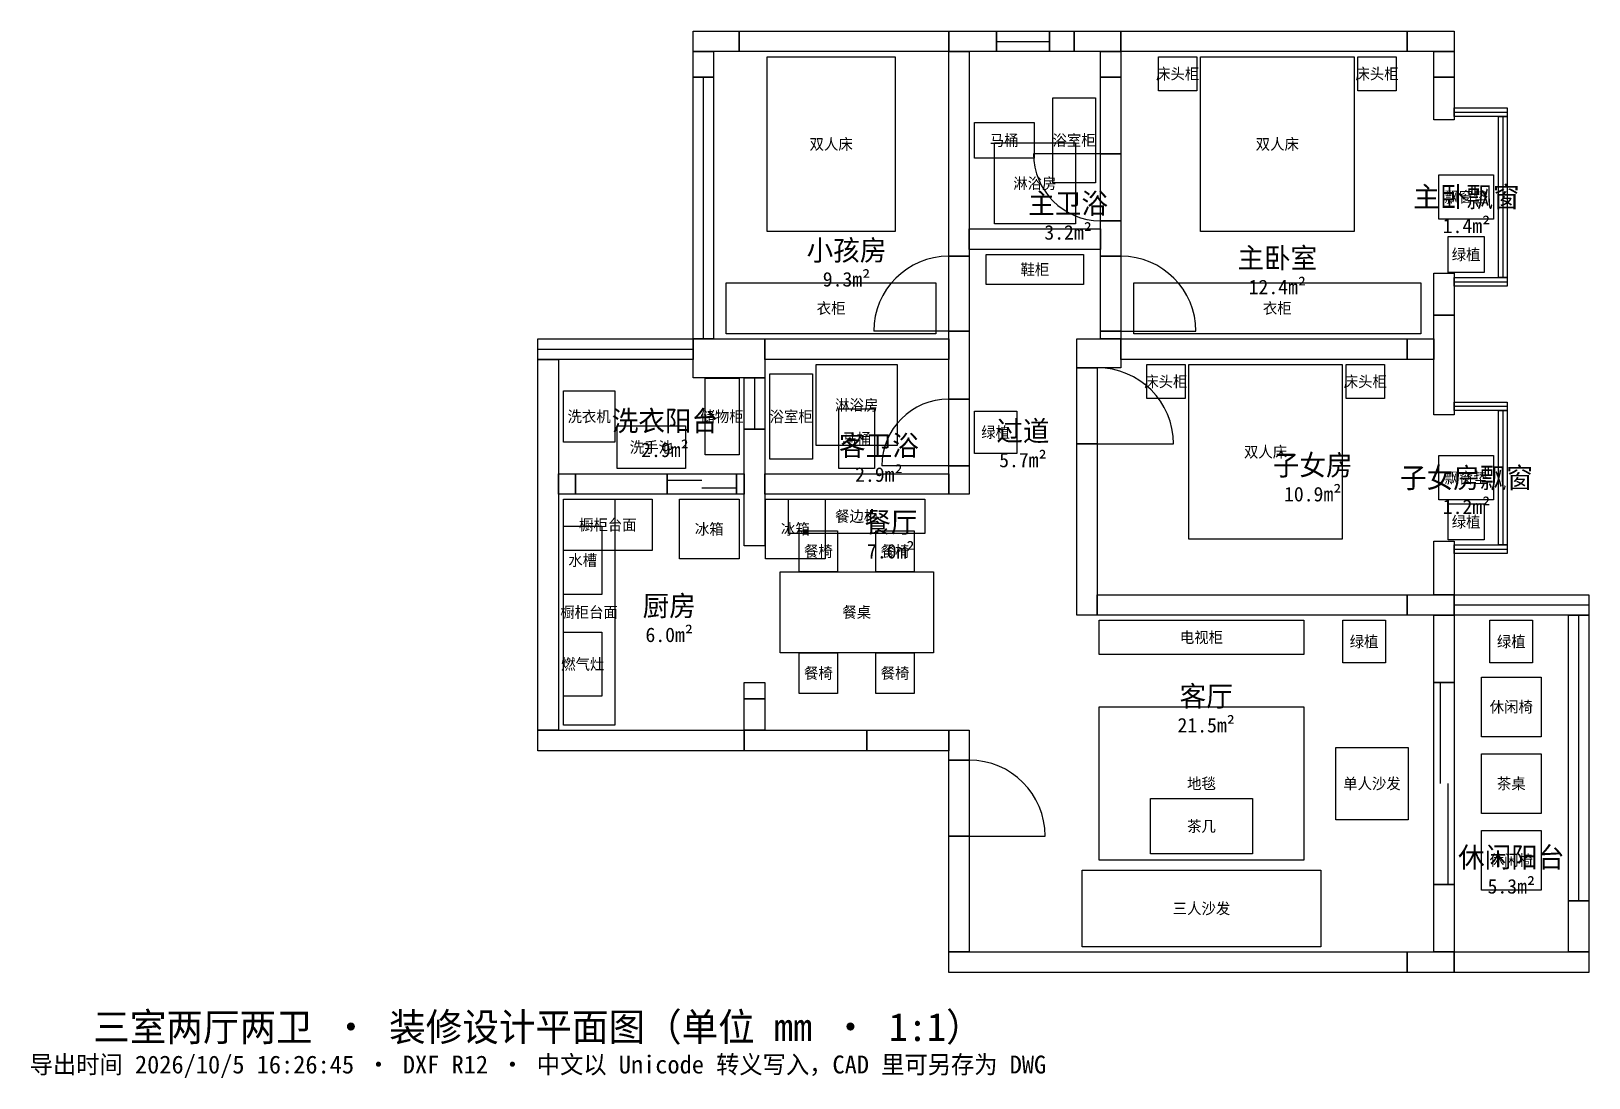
# Model space of a CAD drawing. Header units: millimetres. Extents: x -5946 to 12330, y -1236 to 11040.
import ezdxf
from ezdxf.enums import TextEntityAlignment as Align

# ---------------------------------------------------------------- set-up
doc = ezdxf.new("R2010")
doc.units = ezdxf.units.MM
for name, color, linetype in [('DOOR', 3, 'CONTINUOUS'), ('FURN', 8, 'CONTINUOUS'), ('FURN-TXT', 8, 'CONTINUOUS'), ('GLASS', 5, 'CONTINUOUS'), ('ROOM-TXT', 2, 'CONTINUOUS'), ('SLIDE', 4, 'CONTINUOUS'), ('TITLE', 7, 'CONTINUOUS'), ('WALL', 7, 'CONTINUOUS'), ('WALL-LOW', 8, 'CONTINUOUS'), ('WIN', 4, 'CONTINUOUS')]:
    doc.layers.add(name, color=color, linetype=linetype)

msp = doc.modelspace()

# ---------------------------------------------------------------- linework, layer by layer
at = {"layer": 'DOOR'}
for p, q in [((6600, 9602), (5815, 9602)), ((6600, 9602), (6840, 9602)), ((6600, 8817), (6600, 9602)), ((6840, 9602), (6840, 8817)), ((6840, 8817), (6600, 8817)), ((4820, 8400), (5060, 8400)), ((4820, 7520), (4820, 8400)), ((5060, 8400), (5060, 7520)), ((6600, 8400), (6840, 8400)), ((6600, 7520), (6600, 8400)), ((6840, 8400), (6840, 7520)), ((4820, 7520), (3940, 7520)), ((5060, 7520), (4820, 7520)), ((6840, 7520), (6600, 7520)), ((6840, 7520), (7720, 7520)), ((6323, 7093), (6563, 7093)), ((6323, 6200), (6323, 7093)), ((6563, 7093), (6563, 6200)), ((4820, 6725), (5060, 6725)), ((4820, 5940), (4820, 6725)), ((5060, 6725), (5060, 5940)), ((6563, 6200), (6323, 6200)), ((6563, 6200), (7456, 6200)), ((4820, 5940), (4035, 5940)), ((5060, 5940), (4820, 5940)), ((4820, 2490), (5060, 2490)), ((4820, 1600), (4820, 2490)), ((5060, 2490), (5060, 1600)), ((5060, 1600), (4820, 1600)), ((5060, 1600), (5950, 1600))]:
    msp.add_line(p, q, dxfattribs=at)
for centre, radius, start, end in [((6600, 9602), 785, 180, 270), ((4820, 7520), 880, 90, 180), ((6840, 7520), 880, 0, 90), ((6563, 6200), 893, 0, 90), ((4820, 5940), 785, 90, 180), ((5060, 1600), 890, 0, 90)]:
    msp.add_arc(centre, radius, start, end, dxfattribs=at)
at = {"layer": 'FURN'}
for p, q in [((2690, 10740), (4190, 10740)), ((2690, 8690), (2690, 10740)), ((4190, 10740), (4190, 8690)), ((7280, 10740), (7730, 10740)), ((7280, 10340), (7280, 10740)), ((7730, 10740), (7730, 10340)), ((7775, 10740), (9575, 10740)), ((7775, 8690), (7775, 10740)), ((9575, 10740), (9575, 8690)), ((9620, 10740), (10070, 10740)), ((9620, 10340), (9620, 10740)), ((10070, 10740), (10070, 10340)), ((6040, 9260), (6040, 10260)), ((6040, 10260), (6540, 10260)), ((6540, 10260), (6540, 9260)), ((7730, 10340), (7280, 10340)), ((10070, 10340), (9620, 10340)), ((5120, 9550), (5120, 9970)), ((5120, 9970), (5820, 9970)), ((5820, 9970), (5820, 9550)), ((5355, 8780), (5355, 9730)), ((5355, 9730), (6305, 9730)), ((6305, 9730), (6305, 8780)), ((5820, 9550), (5120, 9550)), ((10570, 8835), (10570, 9355)), ((10570, 9355), (11210, 9355)), ((11210, 9355), (11210, 8835)), ((6540, 9260), (6040, 9260)), ((6305, 8780), (5355, 8780)), ((11210, 8835), (10570, 8835)), ((4190, 8690), (2690, 8690)), ((9575, 8690), (7775, 8690)), ((10680, 8210), (10680, 8630)), ((10680, 8630), (11100, 8630)), ((11100, 8630), (11100, 8210)), ((5260, 8420), (6400, 8420)), ((5260, 8070), (5260, 8420)), ((6400, 8420), (6400, 8070)), ((2210, 7490), (2210, 8090)), ((2210, 8090), (4670, 8090)), ((4670, 8090), (4670, 7490)), ((6400, 8070), (5260, 8070)), ((6990, 7490), (6990, 8090)), ((6990, 8090), (10360, 8090)), ((10360, 8090), (10360, 7490)), ((11100, 8210), (10680, 8210)), ((4670, 7490), (2210, 7490)), ((10360, 7490), (6990, 7490)), ((3265, 7130), (4215, 7130)), ((3265, 6180), (3265, 7130)), ((4215, 7130), (4215, 6180)), ((7142, 7130), (7592, 7130)), ((7142, 6730), (7142, 7130)), ((7592, 7130), (7592, 6730)), ((7637, 7130), (9437, 7130)), ((7637, 5080), (7637, 7130)), ((9437, 7130), (9437, 5080)), ((9482, 7130), (9932, 7130)), ((9482, 6730), (9482, 7130)), ((9932, 7130), (9932, 6730)), ((1960, 6070), (1960, 6970)), ((1960, 6970), (2360, 6970)), ((2360, 6970), (2360, 6070)), ((2720, 6020), (2720, 7020)), ((2720, 7020), (3220, 7020)), ((3220, 7020), (3220, 6020)), ((300, 6220), (300, 6820)), ((300, 6820), (900, 6820)), ((900, 6820), (900, 6220)), ((3530, 5910), (3530, 6610)), ((3530, 6610), (3950, 6610)), ((3950, 6610), (3950, 5910)), ((5120, 6085), (5120, 6585)), ((5120, 6585), (5620, 6585)), ((5620, 6585), (5620, 6085)), ((7592, 6730), (7142, 6730)), ((9932, 6730), (9482, 6730)), ((930, 5910), (930, 6410)), ((930, 6410), (1730, 6410)), ((1730, 6410), (1730, 5910)), ((900, 6220), (300, 6220)), ((2360, 6070), (1960, 6070)), ((4215, 6180), (3265, 6180)), ((5620, 6085), (5120, 6085)), ((10570, 5542), (10570, 6062)), ((10570, 6062), (11210, 6062)), ((11210, 6062), (11210, 5542)), ((1730, 5910), (930, 5910)), ((3220, 6020), (2720, 6020)), ((3950, 5910), (3530, 5910)), ((300, 2900), (300, 5550)), ((300, 5550), (900, 5550)), ((300, 5550), (1340, 5550)), ((300, 4950), (300, 5550)), ((900, 5550), (900, 2900)), ((1340, 5550), (1340, 4950)), ((1660, 5550), (2360, 5550)), ((1660, 4850), (1660, 5550)), ((2360, 5550), (2360, 4850)), ((2670, 5550), (3370, 5550)), ((2670, 4850), (2670, 5550)), ((2940, 5550), (4540, 5550)), ((2940, 5150), (2940, 5550)), ((3370, 5550), (3370, 4850)), ((4540, 5550), (4540, 5150)), ((11210, 5542), (10570, 5542)), ((10680, 5075), (10680, 5495)), ((10680, 5495), (11100, 5495)), ((11100, 5495), (11100, 5075)), ((300, 4434), (300, 5234)), ((300, 5234), (750, 5234)), ((750, 5234), (750, 4434)), ((4540, 5150), (2940, 5150)), ((3065, 4700), (3065, 5180)), ((3065, 5180), (3515, 5180)), ((3515, 5180), (3515, 4700)), ((3965, 4700), (3965, 5180)), ((3965, 5180), (4415, 5180)), ((4415, 5180), (4415, 4700)), ((1340, 4950), (300, 4950)), ((9437, 5080), (7637, 5080)), ((11100, 5075), (10680, 5075)), ((2360, 4850), (1660, 4850)), ((3370, 4850), (2670, 4850)), ((2840, 4700), (4640, 4700)), ((2840, 3750), (2840, 4700)), ((3515, 4700), (3065, 4700)), ((4415, 4700), (3965, 4700)), ((4640, 4700), (4640, 3750)), ((750, 4434), (300, 4434)), ((6585, 4130), (8985, 4130)), ((6585, 3730), (6585, 4130)), ((8985, 4130), (8985, 3730)), ((9443, 4130), (9943, 4130)), ((9443, 3630), (9443, 4130)), ((9943, 4130), (9943, 3630)), ((11170, 4130), (11670, 4130)), ((11170, 3630), (11170, 4130)), ((11670, 4130), (11670, 3630)), ((300, 3241), (300, 3991)), ((300, 3991), (750, 3991)), ((750, 3991), (750, 3241)), ((4640, 3750), (2840, 3750)), ((3065, 3750), (3515, 3750)), ((3065, 3270), (3065, 3750)), ((3515, 3750), (3515, 3270)), ((3965, 3750), (4415, 3750)), ((3965, 3270), (3965, 3750)), ((4415, 3750), (4415, 3270)), ((8985, 3730), (6585, 3730)), ((9943, 3630), (9443, 3630)), ((11670, 3630), (11170, 3630)), ((11070, 2765), (11070, 3465)), ((11070, 3465), (11770, 3465)), ((11770, 3465), (11770, 2765)), ((750, 3241), (300, 3241)), ((3515, 3270), (3065, 3270)), ((4415, 3270), (3965, 3270)), ((6585, 3115), (8985, 3115)), ((6585, 1315), (6585, 3115)), ((8985, 3115), (8985, 1315)), ((900, 2900), (300, 2900)), ((11770, 2765), (11070, 2765)), ((9360, 1790), (9360, 2640)), ((9360, 2640), (10210, 2640)), ((10210, 2640), (10210, 1790)), ((11070, 2565), (11770, 2565)), ((11070, 1865), (11070, 2565)), ((11770, 2565), (11770, 1865)), ((7185, 1390), (7185, 2040)), ((7185, 2040), (8385, 2040)), ((8385, 2040), (8385, 1390)), ((11770, 1865), (11070, 1865)), ((10210, 1790), (9360, 1790)), ((11070, 965), (11070, 1665)), ((11070, 1665), (11770, 1665)), ((11770, 1665), (11770, 965)), ((8985, 1315), (6585, 1315)), ((8385, 1390), (7185, 1390)), ((6385, 300), (6385, 1200)), ((6385, 1200), (9185, 1200)), ((9185, 1200), (9185, 300)), ((11770, 965), (11070, 965)), ((9185, 300), (6385, 300))]:
    msp.add_line(p, q, dxfattribs=at)
at = {"layer": 'GLASS'}
for p, q in [((5380, 10920), (6000, 10920)), ((1940, 10500), (1940, 7430)), ((10750, 10090), (11370, 10090)), ((11320, 10040), (11320, 8150)), ((10750, 8100), (11370, 8100)), ((0, 7310), (1820, 7310)), ((2540, 6975), (2540, 6370)), ((10750, 6640), (11370, 6640)), ((11320, 6590), (11320, 5015)), ((1515, 5775), (1922, 5775)), ((1922, 5685), (2330, 5685)), ((10750, 4965), (11370, 4965)), ((10750, 4310), (12330, 4310)), ((12210, 4190), (12210, 840)), ((10585, 3400), (10585, 2215)), ((10675, 2215), (10675, 1030))]:
    msp.add_line(p, q, dxfattribs=at)
at = {"layer": 'SLIDE'}
for p, q in [((1515, 5850), (2330, 5850)), ((1515, 5610), (1515, 5850)), ((2330, 5850), (2330, 5610)), ((2330, 5610), (1515, 5610)), ((10510, 3400), (10750, 3400)), ((10510, 1030), (10510, 3400)), ((10750, 3400), (10750, 1030)), ((10750, 1030), (10510, 1030))]:
    msp.add_line(p, q, dxfattribs=at)
at = {"layer": 'WALL'}
for p, q in [((1820, 11040), (2360, 11040)), ((1820, 10800), (1820, 11040)), ((2360, 11040), (2360, 10800)), ((2360, 11040), (4820, 11040)), ((2360, 10800), (2360, 11040)), ((4820, 11040), (4820, 10800)), ((4820, 11040), (5380, 11040)), ((4820, 10800), (4820, 11040)), ((5380, 11040), (5380, 10800)), ((6000, 11040), (6290, 11040)), ((6000, 10800), (6000, 11040)), ((6290, 11040), (6290, 10800)), ((6290, 11040), (6840, 11040)), ((6290, 10800), (6290, 11040)), ((6840, 11040), (6840, 10800)), ((6840, 11040), (10200, 11040)), ((6840, 10800), (6840, 11040)), ((10200, 11040), (10200, 10800)), ((10200, 11040), (10750, 11040)), ((10200, 10800), (10200, 11040)), ((10750, 11040), (10750, 10800)), ((2360, 10800), (1820, 10800)), ((1820, 10800), (2060, 10800)), ((1820, 10500), (1820, 10800)), ((2060, 10800), (2060, 10500)), ((4820, 10800), (2360, 10800)), ((5380, 10800), (4820, 10800)), ((4820, 10800), (5060, 10800)), ((4820, 8400), (4820, 10800)), ((5060, 10800), (5060, 8400)), ((6290, 10800), (6000, 10800)), ((6840, 10800), (6290, 10800)), ((6600, 10800), (6840, 10800)), ((6600, 10500), (6600, 10800)), ((6840, 10800), (6840, 10500)), ((10200, 10800), (6840, 10800)), ((10750, 10800), (10200, 10800)), ((10510, 10800), (10750, 10800)), ((10510, 10500), (10510, 10800)), ((10750, 10800), (10750, 10500)), ((2060, 10500), (1820, 10500)), ((6840, 10500), (6600, 10500)), ((6600, 10500), (6840, 10500)), ((6600, 9602), (6600, 10500)), ((6840, 10500), (6840, 9602)), ((10750, 10500), (10510, 10500)), ((10510, 10500), (10750, 10500)), ((10510, 10000), (10510, 10500)), ((10750, 10500), (10750, 10000)), ((10750, 10000), (10510, 10000)), ((6840, 9602), (6600, 9602)), ((6600, 8817), (6840, 8817)), ((6600, 8400), (6600, 8817)), ((6840, 8817), (6840, 8400)), ((5060, 8720), (6600, 8720)), ((5060, 8480), (5060, 8720)), ((6600, 8720), (6600, 8480)), ((6600, 8480), (5060, 8480)), ((5060, 8400), (4820, 8400)), ((6840, 8400), (6600, 8400)), ((10510, 8200), (10750, 8200)), ((10510, 7710), (10510, 8200)), ((10750, 8200), (10750, 7710)), ((10750, 7710), (10510, 7710)), ((10510, 7710), (10750, 7710)), ((10510, 6540), (10510, 7710)), ((10750, 7710), (10750, 6540)), ((4820, 7520), (5060, 7520)), ((4820, 6725), (4820, 7520)), ((5060, 7520), (5060, 6725)), ((6600, 7520), (6840, 7520)), ((6600, 7430), (6600, 7520)), ((6840, 7520), (6840, 7430)), ((1820, 7430), (2660, 7430)), ((1820, 6975), (1820, 7430)), ((2660, 7430), (2660, 6975)), ((2660, 7430), (4820, 7430)), ((2660, 7190), (2660, 7430)), ((4820, 7430), (4820, 7190)), ((6323, 7430), (6840, 7430)), ((6323, 7093), (6323, 7430)), ((6840, 7430), (6600, 7430)), ((6840, 7430), (6840, 7093)), ((6840, 7430), (10200, 7430)), ((6840, 7190), (6840, 7430)), ((10200, 7430), (10200, 7190)), ((10200, 7430), (10510, 7430)), ((10200, 7190), (10200, 7430)), ((10510, 7430), (10510, 7190)), ((0, 7190), (240, 7190)), ((0, 2840), (0, 7190)), ((240, 7190), (240, 2840)), ((4820, 7190), (2660, 7190)), ((10200, 7190), (6840, 7190)), ((10510, 7190), (10200, 7190)), ((2660, 6975), (1820, 6975)), ((6840, 7093), (6323, 7093)), ((5060, 6725), (4820, 6725)), ((10750, 6540), (10510, 6540)), ((2420, 6370), (2660, 6370)), ((2420, 5004), (2420, 6370)), ((2660, 6370), (2660, 5004)), ((6323, 6200), (6563, 6200)), ((6323, 4190), (6323, 6200)), ((6563, 6200), (6563, 4190)), ((240, 5850), (440, 5850)), ((240, 5610), (240, 5850)), ((440, 5850), (440, 5610)), ((2330, 5850), (2420, 5850)), ((2330, 5610), (2330, 5850)), ((2420, 5850), (2420, 5610)), ((2660, 5850), (4820, 5850)), ((2660, 5610), (2660, 5850)), ((4820, 5940), (5060, 5940)), ((4820, 5610), (4820, 5940)), ((4820, 5850), (4820, 5610)), ((5060, 5940), (5060, 5610)), ((440, 5610), (240, 5610)), ((2420, 5610), (2330, 5610)), ((4820, 5610), (2660, 5610)), ((5060, 5610), (4820, 5610)), ((2660, 5004), (2420, 5004)), ((10510, 5060), (10750, 5060)), ((10510, 4430), (10510, 5060)), ((10750, 5060), (10750, 4430)), ((6563, 4430), (10200, 4430)), ((6563, 4190), (6563, 4430)), ((10200, 4430), (10750, 4430)), ((10200, 4190), (10200, 4430)), ((10200, 4430), (10200, 4190)), ((10750, 4430), (10510, 4430)), ((10750, 4430), (10750, 4190)), ((6563, 4190), (6323, 4190)), ((10200, 4190), (6563, 4190)), ((10750, 4190), (10200, 4190)), ((10510, 4190), (10750, 4190)), ((10510, 3400), (10510, 4190)), ((10750, 4190), (10750, 3400)), ((2420, 3400), (2660, 3400)), ((2420, 3210), (2420, 3400)), ((2660, 3400), (2660, 3210)), ((10750, 3400), (10510, 3400)), ((2420, 3210), (2660, 3210)), ((2420, 2840), (2420, 3210)), ((2660, 3210), (2420, 3210)), ((2660, 3210), (2660, 2840)), ((0, 2840), (2420, 2840)), ((0, 2600), (0, 2840)), ((240, 2840), (0, 2840)), ((2420, 2840), (3860, 2840)), ((2420, 2600), (2420, 2840)), ((2660, 2840), (2420, 2840)), ((2420, 2840), (2420, 2600)), ((3860, 2840), (4820, 2840)), ((3860, 2600), (3860, 2840)), ((3860, 2840), (3860, 2600)), ((4820, 2840), (5060, 2840)), ((4820, 2490), (4820, 2840)), ((4820, 2840), (4820, 2600)), ((5060, 2840), (5060, 2490)), ((2420, 2600), (0, 2600)), ((3860, 2600), (2420, 2600)), ((4820, 2600), (3860, 2600)), ((5060, 2490), (4820, 2490)), ((4820, 1600), (5060, 1600)), ((4820, 240), (4820, 1600)), ((5060, 1600), (5060, 240)), ((10510, 1030), (10750, 1030)), ((10510, 240), (10510, 1030)), ((10750, 1030), (10750, 240)), ((12090, 840), (12330, 840)), ((12090, 240), (12090, 840)), ((12330, 840), (12330, 240)), ((4820, 240), (10200, 240)), ((4820, 0), (4820, 240)), ((5060, 240), (4820, 240)), ((10200, 240), (10750, 240)), ((10200, 0), (10200, 240)), ((10200, 240), (10200, 0)), ((10750, 240), (10510, 240)), ((10750, 240), (10750, 0)), ((10750, 240), (12330, 240)), ((10750, 0), (10750, 240)), ((12330, 240), (12090, 240)), ((12330, 240), (12330, 0)), ((10200, 0), (4820, 0)), ((10750, 0), (10200, 0)), ((12330, 0), (10750, 0))]:
    msp.add_line(p, q, dxfattribs=at)
at = {"layer": 'WALL-LOW'}
for p, q in [((440, 5850), (1515, 5850)), ((440, 5610), (440, 5850)), ((1515, 5850), (1515, 5610)), ((1515, 5610), (440, 5610))]:
    msp.add_line(p, q, dxfattribs=at)
at = {"layer": 'WIN'}
for p, q in [((5380, 11040), (6000, 11040)), ((5380, 10800), (5380, 11040)), ((6000, 11040), (6000, 10800)), ((6000, 10800), (5380, 10800)), ((1820, 10500), (2060, 10500)), ((1820, 7430), (1820, 10500)), ((2060, 10500), (2060, 7430)), ((10750, 10140), (11370, 10140)), ((10750, 10040), (10750, 10140)), ((11370, 10140), (11370, 10040)), ((11370, 10040), (10750, 10040)), ((11270, 10040), (11370, 10040)), ((11270, 8150), (11270, 10040)), ((11370, 10040), (11370, 8150)), ((10750, 8150), (11370, 8150)), ((10750, 8050), (10750, 8150)), ((11370, 8050), (10750, 8050)), ((11370, 8150), (11270, 8150)), ((11370, 8150), (11370, 8050)), ((0, 7430), (1820, 7430)), ((0, 7190), (0, 7430)), ((2060, 7430), (1820, 7430)), ((1820, 7430), (1820, 7190)), ((1820, 7190), (0, 7190)), ((2420, 6975), (2660, 6975)), ((2420, 6370), (2420, 6975)), ((2660, 6975), (2660, 6370)), ((10750, 6690), (11370, 6690)), ((10750, 6590), (10750, 6690)), ((11370, 6590), (10750, 6590)), ((11270, 6590), (11370, 6590)), ((11270, 5015), (11270, 6590)), ((11370, 6690), (11370, 6590)), ((11370, 6590), (11370, 5015)), ((2660, 6370), (2420, 6370)), ((10750, 5015), (11370, 5015)), ((10750, 4915), (10750, 5015)), ((11370, 5015), (11270, 5015)), ((11370, 5015), (11370, 4915)), ((11370, 4915), (10750, 4915)), ((10750, 4430), (12330, 4430)), ((10750, 4190), (10750, 4430)), ((12330, 4430), (12330, 4190)), ((12330, 4190), (10750, 4190)), ((12090, 4190), (12330, 4190)), ((12090, 840), (12090, 4190)), ((12330, 4190), (12330, 840)), ((12330, 840), (12090, 840))]:
    msp.add_line(p, q, dxfattribs=at)

# ---------------------------------------------------------------- texts
at = {"layer": 'FURN-TXT'}
for s, p in [('床头柜', (7505, 10540)), ('床头柜', (9845, 10540)), ('双人床', (3440, 9715)), ('马桶', (5470, 9760)), ('浴室柜', (6290, 9760)), ('双人床', (8675, 9715)), ('淋浴房', (5830, 9255)), ('飘窗垫', (10890, 9095)), ('绿植', (10890, 8420)), ('鞋柜', (5830, 8245)), ('衣柜', (3440, 7790)), ('衣柜', (8675, 7790)), ('床头柜', (7367, 6930)), ('床头柜', (9707, 6930)), ('洗衣机', (600, 6520)), ('储物柜', (2160, 6520)), ('浴室柜', (2970, 6520)), ('淋浴房', (3740, 6655)), ('绿植', (5370, 6335)), ('洗手池', (1330, 6160)), ('马桶', (3740, 6260)), ('双人床', (8537, 6105)), ('飘窗垫', (10890, 5802)), ('橱柜台面', (820, 5250)), ('餐边柜', (3740, 5350)), ('绿植', (10890, 5285)), ('冰箱', (2010, 5200)), ('冰箱', (3020, 5200)), ('餐椅', (3290, 4940)), ('餐椅', (4190, 4940)), ('水槽', (525, 4834)), ('橱柜台面', (600, 4225)), ('餐桌', (3740, 4225)), ('电视柜', (7785, 3930)), ('绿植', (9693, 3880)), ('绿植', (11420, 3880)), ('燃气灶', (525, 3616)), ('餐椅', (3290, 3510)), ('餐椅', (4190, 3510)), ('休闲椅', (11420, 3115)), ('地毯', (7785, 2215)), ('单人沙发', (9785, 2215)), ('茶桌', (11420, 2215)), ('茶几', (7785, 1715)), ('休闲椅', (11420, 1315)), ('三人沙发', (7785, 750))]:
    msp.add_text(s, height=130, dxfattribs=at).set_placement(p, align=Align.MIDDLE_CENTER)
at = {"layer": 'ROOM-TXT'}
for s, height, p in [('主卫浴', 240, (6220, 9020)), ('主卧飘窗', 240, (10894, 9097)), ('3.2m²', 170, (6220, 8680)), ('1.4m²', 170, (10894, 8757)), ('小孩房', 240, (3620, 8470)), ('主卧室', 240, (8675, 8380)), ('9.3m²', 170, (3620, 8130)), ('12.4m²', 170, (8675, 8040)), ('洗衣阳台', 240, (1490, 6470)), ('过道', 240, (5690, 6350)), ('2.9m²', 170, (1490, 6130)), ('客卫浴', 240, (4000, 6180)), ('5.7m²', 170, (5690, 6010)), ('子女房', 240, (9090, 5950)), ('2.9m²', 170, (4000, 5840)), ('子女房飘窗', 240, (10895, 5802)), ('10.9m²', 170, (9090, 5610)), ('1.2m²', 170, (10895, 5462)), ('餐厅', 240, (4140, 5280)), ('7.0m²', 170, (4140, 4940)), ('厨房', 240, (1540, 4300)), ('6.0m²', 170, (1540, 3960)), ('客厅', 240, (7840, 3240)), ('21.5m²', 170, (7840, 2900)), ('休闲阳台', 240, (11420, 1350)), ('5.3m²', 170, (11420, 1010))]:
    msp.add_text(s, height=height, dxfattribs=at).set_placement(p, align=Align.MIDDLE_CENTER)
at = {"layer": 'TITLE'}
for s, height, p in [('三室两厅两卫 · 装修设计平面图（单位 mm · 1:1）', 330, (0, -640)), ('导出时间 2026/10/5 16:26:45 · DXF R12 · 中文以 Unicode 转义写入，CAD 里可另存为 DWG', 210, (0, -1080))]:
    msp.add_text(s, height=height, dxfattribs=at).set_placement(p, align=Align.MIDDLE_CENTER)

doc.saveas('drawing.dxf')
